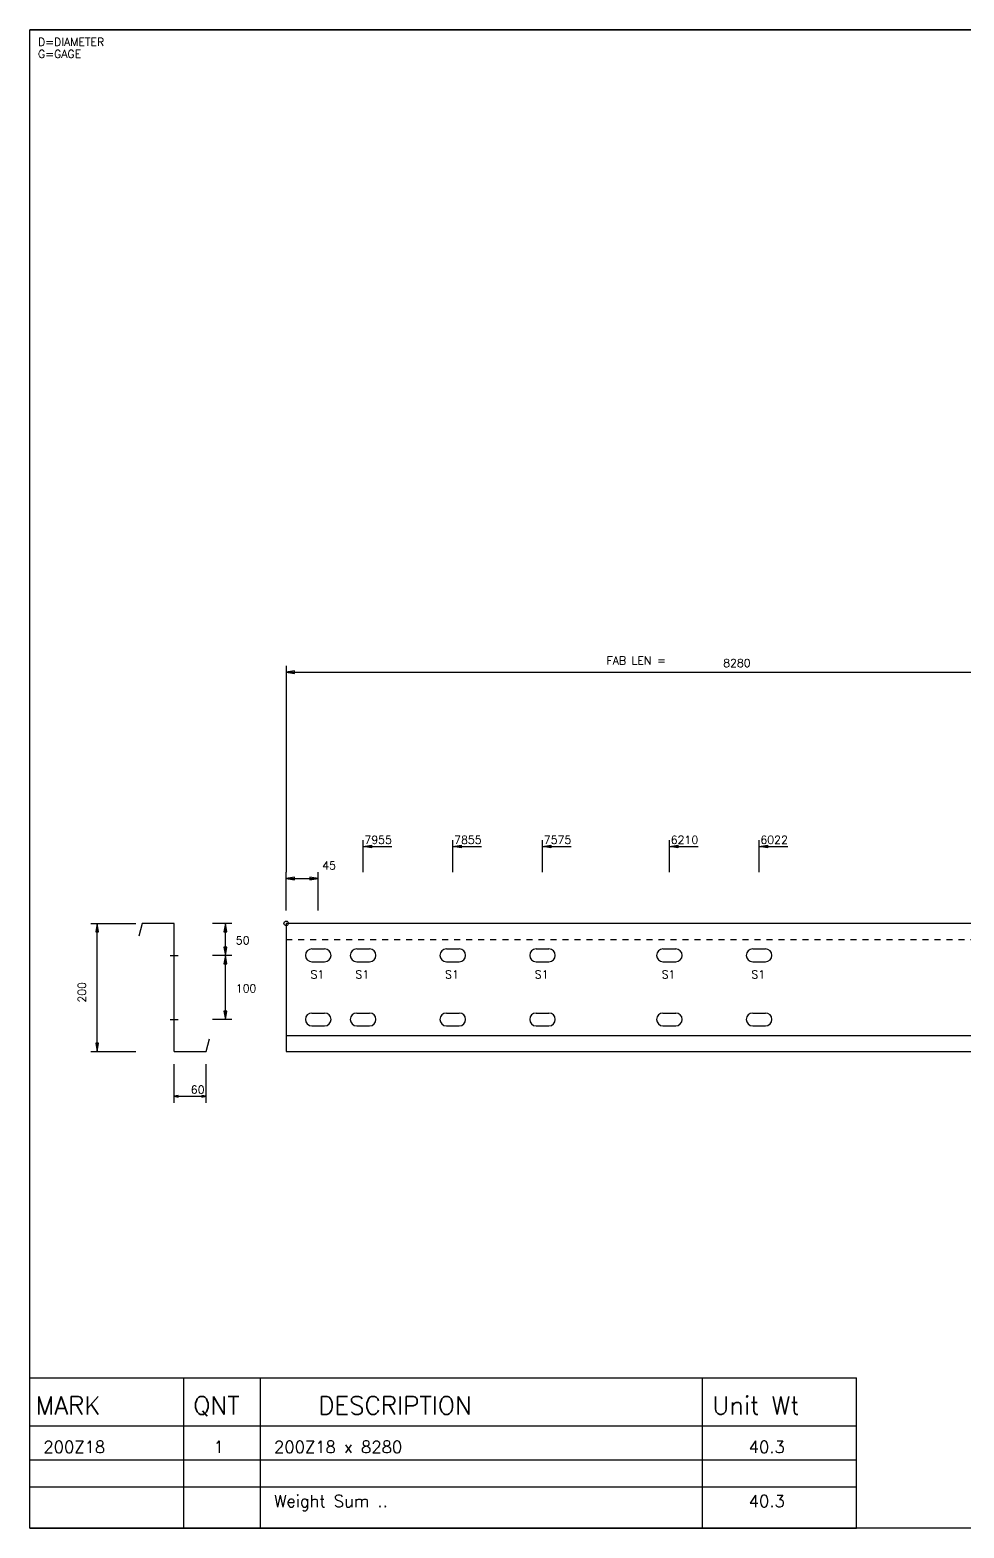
# Model space of a CAD drawing. Extents: x 0 to 428, y 0 to 297.
# Drawn here: x 0 to 185.2, y 0 to 297 of the extents above; entities that cross this region are included whole.
import ezdxf

# ---------------------------------------------------------------- set-up
doc = ezdxf.new("R2010")
doc.units = 0
doc.linetypes.add('CONTIN', pattern=[0])
doc.linetypes.add('DASHED', pattern=[2.38, 1.19, -1.19])
doc.layers.get('0').update_dxf_attribs({"linetype": 'CONTIN'})
for name, color, linetype in [('1', 7, 'CONTIN'), ('10', 7, 'CONTIN'), ('11', 7, 'CONTIN'), ('14', 7, 'CONTIN'), ('15', 6, 'CONTIN'), ('2', 7, 'CONTIN'), ('21', 7, 'CONTIN'), ('22', 7, 'CONTIN'), ('3', 1, 'CONTIN'), ('6', 4, 'CONTIN'), ('7', 3, 'DASHED')]:
    doc.layers.add(name, color=color, linetype=linetype)
doc.styles.add('SIMPLEX', font='SIMPLEX')

# ---------------------------------------------------------------- blocks, each defined once
blk = doc.blocks.new('CZEBORDR')
at = {"layer": '22'}
for p, q in [((0, 0), (0, 297)), ((0, 297), (420, 297)), ((420, 297), (420, 0)), ((420, 0), (0, 0))]:
    blk.add_line(p, q, dxfattribs=at)
blk = doc.blocks.new('LOGO')
at = {"linetype": 'CONTINUOUS'}
blk.add_line((0, 297), (-420, 297), dxfattribs=at)
at = {"layer": '14'}
for q in [(-420, 61.91), (-256.17, 0)]:
    blk.add_line((-420, 0), q, dxfattribs=at)
at = {"layer": '22'}
for p, q in [((-420, 0), (-420, 297)), ((0, 0), (-420, 0))]:
    blk.add_line(p, q, dxfattribs=at)
blk = doc.blocks.new('CZEBOLT')
at = {"layer": '21', "style": 'SIMPLEX'}
for s, p in [('D=DIAMETER', (0, 2.381)), ('G=GAGE', (0, 0))]:
    blk.add_text(s, height=1.587, dxfattribs=at).set_placement(p)
blk = doc.blocks.new('CZEPLATE')
at = {"layer": '14'}
for p, q in [((0, 29.766), (163.83, 29.766)), ((0, 0), (0, 29.766)), ((30.48, 0), (30.48, 29.766)), ((45.72, 0), (45.72, 29.766)), ((133.35, 0), (133.35, 29.766)), ((163.83, 0), (163.83, 29.766)), ((163.83, 0), (163.83, 29.766)), ((0, 20.241), (163.83, 20.241)), ((0, 13.543), (163.83, 13.543)), ((0, 8.186), (163.83, 8.186)), ((0, 0), (163.83, 0))]:
    blk.add_line(p, q, dxfattribs=at)
at = {"layer": '14', "style": 'SIMPLEX'}
for s, height, p in [('MARK', 3.572, (1.143, 22.527)), ('QNT', 3.572, (32.385, 22.527)), ('DESCRIPTION', 3.572, (57.15, 22.527)), ('Unit Wt', 3.572, (135.255, 22.527)), ('200Z18', 2.381, (2.667, 14.883)), ('  1', 2.381, (33.147, 14.883)), ('200Z18 x 8280', 2.381, (48.387, 14.883)), ('   40.3', 2.381, (137.16, 14.883)), ('Weight Sum ..', 2.381, (48.387, 4.167)), ('   40.3', 2.381, (137.16, 4.167))]:
    blk.add_text(s, height=height, dxfattribs=at).set_placement(p)
blk = doc.blocks.new('ZSECTN')
at = {"layer": '10'}
for p, q in [((-6.35, 25.4), (-6.985, 22.86)), ((0, 25.4), (-6.35, 25.4)), ((0, 0), (0, 25.4)), ((0, 0), (6.35, 0)), ((6.35, 0), (6.985, 2.54))]:
    blk.add_line(p, q, dxfattribs=at)
blk = doc.blocks.new('ARROW')
at = {"layer": '2'}
for p, q in [((0, 0), (-1.651, 0.275)), ((-1.651, 0.275), (-1.651, -0.275)), ((-1.651, -0.275), (0, 0))]:
    blk.add_line(p, q, dxfattribs=at)
blk = doc.blocks.new('TICK')
at = {"layer": '1'}
blk.add_line((-1.6, 0), (1.6, 0), dxfattribs=at)
blk = doc.blocks.new('CZESECTN')
at = {"layer": '2'}
for p, q in [((12.065, 55.88), (20.955, 55.88)), ((13.335, 30.48), (13.335, 55.88)), ((40.005, 55.88), (36.195, 55.88)), ((38.735, 49.53), (38.735, 55.88)), ((40.005, 49.53), (36.195, 49.53)), ((40.005, 49.53), (36.195, 49.53)), ((38.735, 36.83), (38.735, 49.53)), ((40.005, 36.83), (36.195, 36.83)), ((12.065, 30.48), (20.955, 30.48)), ((28.575, 20.32), (28.575, 27.94)), ((34.925, 20.32), (34.925, 27.94)), ((28.575, 21.59), (34.925, 21.59))]:
    blk.add_line(p, q, dxfattribs=at)
at = {"layer": '1'}
blk.add_blockref('ZSECTN', (28.575, 30.48), dxfattribs=at)
at = {"layer": '2'}
for p, rotation in [((13.335, 55.88), 90), ((38.735, 55.88), 90), ((38.735, 49.53), -90), ((38.735, 49.53), 90), ((38.735, 36.83), -90), ((13.335, 30.48), -90)]:
    blk.add_blockref('ARROW', p, dxfattribs=dict(at, rotation=rotation))
at = {"layer": '2', "xscale": 0.5, "yscale": 0.5, "zscale": 0.5, "rotation": 180}
blk.add_blockref('ARROW', (28.575, 21.59), dxfattribs=at)
at = {"layer": '2', "xscale": 0.5, "yscale": 0.5, "zscale": 0.5}
blk.add_blockref('ARROW', (34.925, 21.59), dxfattribs=at)
at = {"layer": '6', "xscale": 0.5, "yscale": 0.5, "zscale": 0.5}
for p in [(28.575, 49.53), (28.575, 36.83)]:
    blk.add_blockref('TICK', p, dxfattribs=at)
at = {"layer": '11', "style": 'SIMPLEX'}
for s, p in [('50', (40.799, 51.721)), ('100', (40.799, 42.196)), ('60', (31.888, 22.119))]:
    blk.add_text(s, height=1.587, dxfattribs=at).set_placement(p)
blk.add_text('200', height=1.587, rotation=90, dxfattribs=at).set_placement((11.093, 40.164))
blk = doc.blocks.new('MAG_CRCL')
at = {"layer": '15'}
blk.add_circle((0, 0), 0.889, dxfattribs=at)
blk = doc.blocks.new('WBSLOT')
at = {"layer": '6'}
for p, q in [((-1.27, 1.27), (1.27, 1.27)), ((-1.27, -1.27), (1.27, -1.27))]:
    blk.add_line(p, q, dxfattribs=at)
for centre, start, end in [((-1.27, 0), 90, 270), ((1.27, 0), 270, 90)]:
    blk.add_arc(centre, 1.27, start, end, dxfattribs=at)
blk = doc.blocks.new('CZEPIECE')
at = {"layer": '1'}
for p, q in [((394.6, 55.88), (50.8, 55.88)), ((50.8, 55.88), (50.8, 30.48)), ((394.6, 30.48), (394.6, 55.88)), ((50.8, 33.655), (394.6, 33.655)), ((50.8, 30.48), (394.6, 30.48))]:
    blk.add_line(p, q, dxfattribs=at)
at = {"layer": '2'}
for p, q in [((50.8, 106.934), (50.8, 66.04)), ((394.6, 106.934), (394.6, 66.04)), ((50.8, 105.664), (394.6, 105.664)), ((394.6, 92.71), (394.6, 85.09)), ((394.6, 91.44), (407.3, 91.44)), ((66.04, 66.04), (66.04, 72.39)), ((83.82, 66.04), (83.82, 72.39)), ((101.6, 66.04), (101.6, 72.39)), ((126.755, 66.04), (126.755, 72.39)), ((144.535, 66.04), (144.535, 72.39)), ((218.571, 66.04), (218.571, 72.39)), ((290.87, 66.04), (290.87, 72.39)), ((308.65, 66.04), (308.65, 72.39)), ((332.37, 66.04), (332.37, 72.39)), ((350.15, 66.04), (350.15, 72.39)), ((367.93, 66.04), (367.93, 72.39)), ((385.71, 66.04), (385.71, 72.39)), ((394.6, 66.04), (394.6, 72.39)), ((66.04, 71.12), (71.755, 71.12)), ((83.82, 71.12), (89.535, 71.12)), ((101.6, 71.12), (107.315, 71.12)), ((126.755, 71.12), (132.47, 71.12)), ((144.535, 71.12), (150.25, 71.12)), ((218.571, 71.12), (224.286, 71.12)), ((290.87, 71.12), (296.585, 71.12)), ((308.65, 71.12), (314.365, 71.12)), ((332.37, 71.12), (338.085, 71.12)), ((350.15, 71.12), (355.865, 71.12)), ((367.93, 71.12), (373.645, 71.12)), ((385.71, 71.12), (391.425, 71.12)), ((391.425, 71.12), (394.6, 71.12)), ((50.8, 58.42), (50.8, 66.04)), ((57.15, 58.42), (57.15, 66.04)), ((50.8, 64.77), (57.15, 64.77))]:
    blk.add_line(p, q, dxfattribs=at)
at = {"layer": '7'}
blk.add_line((50.8, 52.705), (394.6, 52.705), dxfattribs=at)
at = {"rotation": 180}
blk.add_blockref('ARROW', (394.6, 91.44), dxfattribs=at)
at = {"layer": '1', "xscale": -1}
for p in [(66.04, 71.12), (83.82, 71.12), (101.6, 71.12), (126.755, 71.12), (144.535, 71.12), (218.571, 71.12), (290.87, 71.12), (308.65, 71.12), (332.37, 71.12), (350.15, 71.12), (367.93, 71.12), (385.71, 71.12)]:
    blk.add_blockref('ARROW', p, dxfattribs=at)
at = {"layer": '15', "xscale": 0.5, "yscale": 0.5, "zscale": 0.5}
for p in [(50.8, 55.88), (394.6, 55.88)]:
    blk.add_blockref('MAG_CRCL', p, dxfattribs=at)
at = {"layer": '2', "rotation": 180}
for p in [(50.8, 105.664), (50.8, 64.77)]:
    blk.add_blockref('ARROW', p, dxfattribs=at)
at = {"layer": '2'}
for p in [(394.6, 105.664), (57.15, 64.77)]:
    blk.add_blockref('ARROW', p, dxfattribs=at)
at = {"layer": '2', "xscale": -1, "rotation": 180}
blk.add_blockref('ARROW', (394.6, 71.12), dxfattribs=at)
at = {"layer": '6'}
for p in [(57.15, 49.53), (66.04, 49.53), (83.82, 49.53), (101.6, 49.53), (126.755, 49.53), (144.535, 49.53), (218.571, 49.53), (290.87, 49.53), (308.65, 49.53), (332.37, 49.53), (350.15, 49.53), (367.93, 49.53), (385.71, 49.53), (57.15, 36.83), (66.04, 36.83), (83.82, 36.83), (101.6, 36.83), (126.755, 36.83), (144.535, 36.83), (218.571, 36.83), (290.87, 36.83), (308.65, 36.83), (332.37, 36.83), (350.15, 36.83), (367.93, 36.83), (385.71, 36.83)]:
    blk.add_blockref('WBSLOT', p, dxfattribs=at)
at = {"layer": '11', "style": 'SIMPLEX'}
for s, p in [('8280', (137.425, 106.701)), ('7955', (66.305, 71.649)), ('7855', (84.085, 71.649)), ('7575', (101.865, 71.649)), ('6210', (127.02, 71.649)), ('6022', (144.8, 71.649)), ('4140', (218.836, 71.649)), ('2257', (291.135, 71.649)), ('2070', (308.915, 71.649)), ('705', (332.635, 71.649)), ('425', (350.415, 71.649)), ('325', (368.195, 71.649)), ('45', (385.975, 71.649)), ('45', (57.944, 66.58))]:
    blk.add_text(s, height=1.587, dxfattribs=at).set_placement(p)
at = {"layer": '2', "style": 'SIMPLEX'}
for s, p in [('FAB LEN =', (114.3, 107.188)), ('TAPE', (395.87, 91.694))]:
    blk.add_text(s, height=1.587, dxfattribs=at).set_placement(p)
at = {"layer": '3', "style": 'SIMPLEX'}
for s, p in [('S1', (55.626, 44.958)), ('S1', (64.516, 44.958)), ('S1', (82.296, 44.958)), ('S1', (100.076, 44.958)), ('S1', (125.231, 44.958)), ('S1', (143.011, 44.958)), ('S1', (217.047, 44.958)), ('S1', (289.346, 44.958)), ('S1', (307.126, 44.958)), ('S1', (330.846, 44.958)), ('S1', (348.626, 44.958)), ('S1', (366.406, 44.958)), ('S1', (384.186, 44.958)), ('200Z18', (218.254, 42.386))]:
    blk.add_text(s, height=1.587, dxfattribs=at).set_placement(p)

msp = doc.modelspace()

# ---------------------------------------------------------------- block references
for name, p in [('CZEPIECE', (0, 64)), ('CZESECTN', (0, 64)), ('CZEPLATE', (0, 0))]:
    msp.add_blockref(name, p)
at = {"layer": '1'}
for name, p in [('CZEBORDR', (0, 0)), ('CZEBOLT', (1.587, 291.444))]:
    msp.add_blockref(name, p, dxfattribs=at)
at = {"layer": '2'}
msp.add_blockref('LOGO', (420, 0), dxfattribs=at)

doc.saveas('drawing.dxf')
